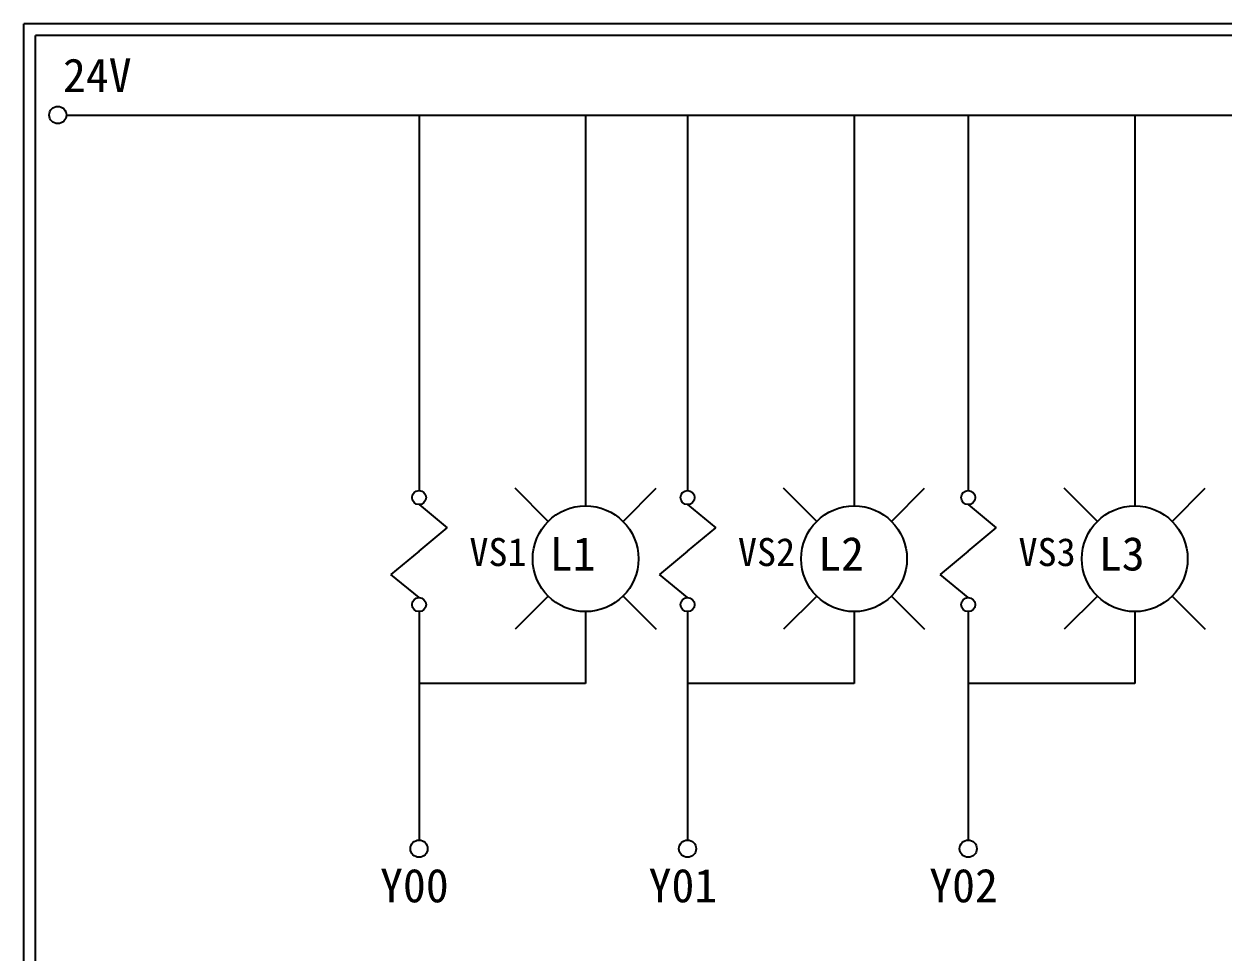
# Model space of a CAD drawing. Extents: x 926 to 1213, y 3 to 207.
# Drawn here: x 925.7 to 1054, y 107.6 to 207 of the extents above; entities that cross this region are included whole.
import ezdxf

# ---------------------------------------------------------------- set-up
doc = ezdxf.new("R2010")
doc.units = 0
doc.layers.add('圖框層', color=7, linetype='CONTINUOUS')
doc.layers.add('標尺寸層', color=3, linetype='CONTINUOUS')
doc.styles.add('STSL', font='KAIU.TTF')

msp = doc.modelspace()

# ---------------------------------------------------------------- linework, layer by layer
at = {"layer": '圖框層', "color": 7}
for p, q in [((1212.74, 206.97), (925.74, 206.97)), ((925.74, 3), (925.74, 206.97)), ((1211.49, 205.72), (926.99, 205.72)), ((926.99, 4.25), (926.99, 205.72))]:
    msp.add_line(p, q, dxfattribs=at)
at = {"layer": '標尺寸層', "color": 7}
for p, q in [((930.28, 197.22), (1207.88, 197.22)), ((968.01, 197.22), (968.01, 157.03)), ((985.83, 197.22), (985.83, 155.39)), ((996.74, 197.22), (996.74, 157.03)), ((1014.56, 197.22), (1014.56, 155.39)), ((1026.77, 197.22), (1026.77, 157.03)), ((1044.59, 197.22), (1044.59, 155.39)), ((981.83, 153.73), (978.29, 157.27)), ((989.84, 153.73), (993.37, 157.27)), ((1010.56, 153.73), (1007.02, 157.27)), ((1018.57, 153.73), (1022.1, 157.27)), ((1040.59, 153.73), (1037.05, 157.27)), ((1048.6, 153.73), (1052.13, 157.27)), ((968.01, 155.53), (971.01, 153.04)), ((996.74, 155.53), (999.75, 153.04)), ((1026.77, 155.53), (1029.77, 153.04)), ((968.01, 150.55), (971.01, 153.04)), ((996.74, 150.55), (999.75, 153.04)), ((1026.77, 150.55), (1029.77, 153.04)), ((968.01, 150.55), (965.01, 148.06)), ((996.74, 150.55), (993.74, 148.06)), ((1026.77, 150.55), (1023.76, 148.06)), ((968.01, 145.57), (965.01, 148.06)), ((996.74, 145.57), (993.74, 148.06)), ((1026.77, 145.57), (1023.76, 148.06)), ((981.83, 145.73), (978.29, 142.19)), ((989.84, 145.73), (993.37, 142.19)), ((1010.56, 145.73), (1007.02, 142.19)), ((1018.57, 145.73), (1022.1, 142.19)), ((1040.59, 145.73), (1037.05, 142.19)), ((1048.6, 145.73), (1052.13, 142.19)), ((968.01, 144.07), (968.01, 119.62)), ((985.83, 144.07), (985.83, 136.39)), ((996.74, 144.07), (996.74, 119.62)), ((1014.56, 144.07), (1014.56, 136.39)), ((1026.77, 144.07), (1026.77, 119.62)), ((1044.59, 144.07), (1044.59, 136.39)), ((985.83, 136.39), (968.01, 136.39)), ((1014.56, 136.39), (996.74, 136.39)), ((1044.59, 136.39), (1026.77, 136.39))]:
    msp.add_line(p, q, dxfattribs=at)
for centre, radius in [((929.36, 197.22), 0.92), ((968.01, 156.28), 0.751), ((996.74, 156.28), 0.751), ((1026.77, 156.28), 0.751), ((985.83, 149.73), 5.66), ((1014.56, 149.73), 5.66), ((1044.59, 149.73), 5.66), ((968.01, 144.82), 0.751), ((996.74, 144.82), 0.751), ((1026.77, 144.82), 0.751), ((968.01, 118.7), 0.92), ((996.74, 118.7), 0.92), ((1026.77, 118.7), 0.92)]:
    msp.add_circle(centre, radius, dxfattribs=at)

# ---------------------------------------------------------------- texts
at = {"layer": '圖框層', "color": 4, "style": 'STSL'}
for s, height, p in [('24V', 3.6, (929.91, 199.68)), ('VS1', 3, (973.4, 148.95)), ('L1', 3.6, (981.99, 148.47)), ('VS2', 3, (1002.13, 148.95)), ('L2', 3.6, (1010.72, 148.47)), ('VS3', 3, (1032.15, 148.95)), ('L3', 3.6, (1040.75, 148.47)), ('Y00', 3.6, (963.84, 112.96)), ('Y01', 3.6, (992.57, 112.96)), ('Y02', 3.6, (1022.6, 112.96))]:
    msp.add_text(s, height=height, dxfattribs=at).set_placement(p)

doc.saveas('drawing.dxf')
